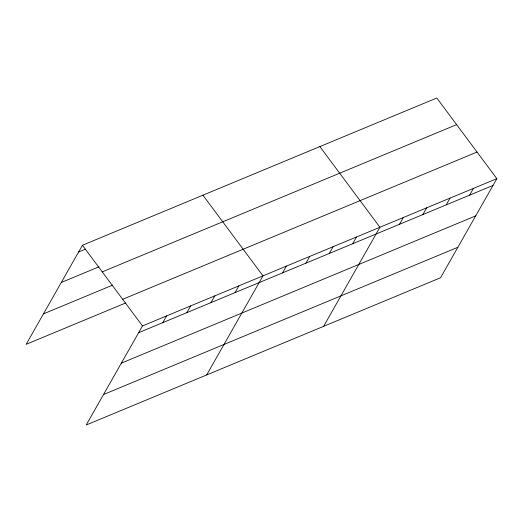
<?xml version="1.0" encoding="UTF-8"?>
<svg xmlns="http://www.w3.org/2000/svg" width="523" height="523" viewBox="0 0 523 523"><rect width="100%" height="100%" fill="white"/><g stroke="black" fill="none" stroke-linecap="round" stroke-linejoin="round"><path stroke-width="0.78" d="M496.85 178.663L142.485 325.921L86.203 425.003L440.569 277.739L496.85 178.663L436.797 97.997L82.431 245.261L26.15 344.337L125.546 303.033M162.751 322.658L166.582 315.912M186.842 312.649L190.679 305.896M210.939 302.634L214.776 295.881M235.036 292.619L238.874 285.872M206.683 374.932L262.971 275.856L202.917 195.19M282.525 272.888L286.356 266.135M305.909 263.167L309.747 256.414M329.3 253.446L333.131 246.699M352.685 243.731L356.523 236.978M323.626 326.339L379.907 227.257L319.86 146.597M399.461 224.289L403.298 217.542M422.852 214.574L426.683 207.821M446.237 204.853L450.074 198.099M469.628 195.131L473.459 188.385M78.6 252.008L85.373 249.19M61.289 282.479L98.945 266.828M102.253 271.875L456.618 124.618M43.461 313.865L112.739 285.081M122.67 299.306L477.035 152.043M138.654 332.674L493.012 185.417M121.343 363.145L475.708 215.881M103.508 394.532L457.873 247.274M82.431 245.261L142.485 325.921"/></g></svg>
